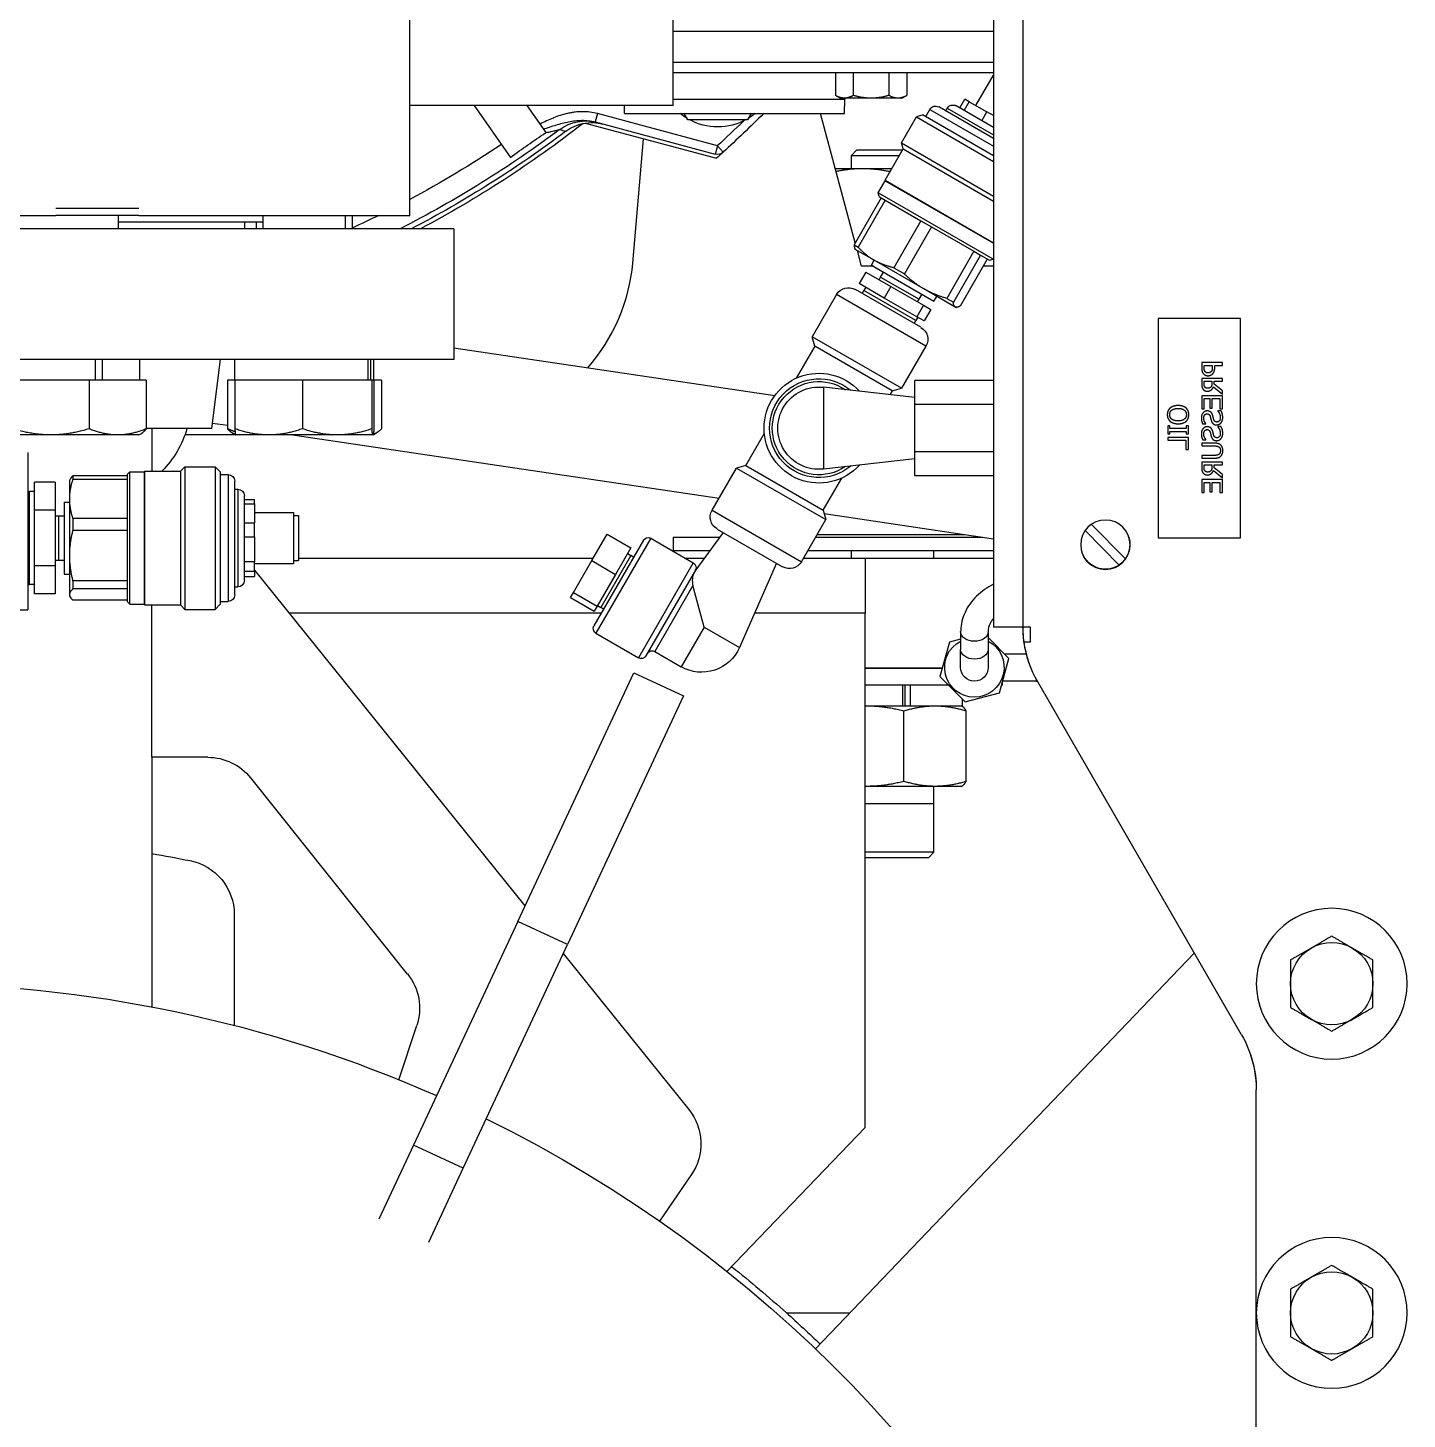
# Model space of a CAD drawing. Header units: inches. Extents: x -883 to 808, y -248 to 1051.
# Drawn here: x -406.22 to -393.66, y -141.65 to -128.97 of the extents above; entities that cross this region are included whole.
import ezdxf

# ---------------------------------------------------------------- set-up
doc = ezdxf.new("R2010")
doc.units = ezdxf.units.IN
doc.header["$MEASUREMENT"] = 0
doc.layers.get('0').update_dxf_attribs({"linetype": 'CONTINUOUS'})
doc.layers.add('EQUIPMENT - COMPRESSORS', color=41, linetype='CONTINUOUS')

# ---------------------------------------------------------------- blocks, each defined once
blk = doc.blocks.new('A$C084a53c6')
for p, q in [((14.696, 43.451), (14.696, 65.701)), ((14.965, 65.701), (14.965, 43.451)), ((14.966, 65.702), (14.966, 43.452)), ((17.884, 48.202), (17.884, 51.93)), ((20.285, 47.202), (20.285, 49.3)), ((17.884, 48.88), (14.966, 48.88)), ((17.884, 48.597), (14.966, 48.597)), ((17.884, 48.504), (14.966, 48.504)), ((15.126, 48.204), (14.966, 48.481)), ((15.756, 48.504), (15.756, 48.295)), ((15.918, 48.504), (15.918, 48.295)), ((16.243, 48.504), (16.243, 48.295)), ((16.406, 48.504), (16.406, 48.295)), ((14.966, 48.004), (15.305, 48.2)), ((14.966, 47.902), (15.464, 48.19)), ((15.186, 48.238), (15.025, 48.145)), ((15.186, 48.238), (15.227, 48.262)), ((15.232, 48.158), (15.186, 48.238)), ((15.273, 48.181), (15.227, 48.262)), ((15.8, 48.27), (15.756, 48.295)), ((15.8, 48.27), (15.837, 48.27)), ((15.837, 48.27), (16.081, 48.27)), ((16.081, 48.27), (16.324, 48.27)), ((17.884, 48.261), (16.319, 48.261)), ((16.322, 48.129), (16.319, 48.261)), ((16.324, 48.27), (16.362, 48.27)), ((16.362, 48.27), (16.406, 48.295)), ((17.884, 48.202), (20.285, 48.202)), ((18.327, 48.129), (18.329, 48.202)), ((19.218, 48.202), (19.045, 47.956)), ((19.698, 48.202), (19.368, 47.73)), ((15.387, 48.178), (14.966, 47.935)), ((15.546, 48.168), (14.966, 47.833)), ((14.966, 48.111), (15.025, 48.145)), ((15.606, 48.117), (14.966, 47.748)), ((15.668, 48.1), (14.966, 47.694)), ((15.071, 48.065), (15.025, 48.145)), ((15.401, 48.153), (15.387, 48.178)), ((15.583, 48.104), (15.546, 48.168)), ((15.606, 48.117), (15.668, 48.1)), ((15.805, 47.863), (15.668, 48.1)), ((16.225, 46.951), (16.541, 48.129)), ((18.327, 48.129), (16.322, 48.129)), ((17.175, 48.129), (17.207, 48.074)), ((17.207, 48.074), (17.752, 48.074)), ((17.482, 47.836), (18.575, 48.129)), ((18.596, 48.053), (17.503, 47.76)), ((17.752, 48.074), (17.784, 48.129)), ((18.575, 48.129), (18.596, 48.053)), ((18.685, 48.043), (17.491, 47.723)), ((15.805, 47.863), (14.966, 47.378)), ((15.79, 47.807), (14.966, 47.331)), ((15.79, 47.807), (15.805, 47.863)), ((15.954, 47.523), (15.79, 47.807)), ((17.482, 47.836), (17.429, 47.778)), ((17.482, 47.836), (17.503, 47.76)), ((18.157, 47.901), (18.256, 46.768)), ((15.797, 47.795), (16.213, 47.795)), ((16.259, 47.748), (15.824, 47.748)), ((16.213, 47.795), (16.259, 47.748)), ((16.259, 47.63), (16.259, 47.748)), ((16.159, 47.63), (15.893, 47.63)), ((16.407, 47.63), (16.159, 47.63)), ((15.954, 47.523), (14.966, 46.952)), ((15.952, 47.517), (14.966, 46.948)), ((15.947, 47.518), (15.952, 47.517)), ((16.016, 47.406), (15.952, 47.517)), ((14.97, 46.802), (16.016, 47.406)), ((15.952, 47.341), (15.627, 47.153)), ((15.988, 47.362), (15.952, 47.341)), ((15.952, 47.341), (16.2, 46.913)), ((16.007, 47.373), (15.988, 47.362)), ((15.988, 47.362), (16.235, 46.933)), ((16.007, 47.373), (16.016, 47.406)), ((22.752, 47.202), (20.285, 47.202)), ((20.809, 47.202), (20.809, 47.079)), ((20.809, 47.202), (20.809, 47.079)), ((20.869, 47.079), (20.869, 47.202)), ((21.619, 47.079), (21.619, 47.202)), ((22.752, 47.264), (23.51, 47.264)), ((22.752, 47.264), (23.51, 47.264)), ((22.752, 47.202), (23.51, 47.202)), ((22.752, 47.202), (23.51, 47.202)), ((22.94, 47.202), (22.94, 47.079)), ((22.94, 47.202), (22.94, 47.079)), ((26.198, 47.202), (23.51, 47.202)), ((15.531, 47.098), (15.144, 46.875)), ((15.627, 47.153), (15.531, 47.098)), ((15.531, 47.098), (15.778, 46.669)), ((15.627, 47.153), (15.874, 46.725)), ((19.884, 47.079), (26.193, 47.079)), ((19.884, 47.079), (19.884, 45.889)), ((19.884, 47.079), (26.193, 47.079)), ((19.884, 47.079), (19.884, 45.889)), ((21.619, 47.139), (22.94, 47.139)), ((21.619, 47.139), (22.94, 47.139)), ((21.619, 47.139), (22.94, 47.139)), ((21.684, 47.139), (21.684, 47.079)), ((21.684, 47.139), (21.684, 47.079)), ((21.789, 47.139), (21.789, 47.079)), ((21.789, 47.139), (21.789, 47.079)), ((16.235, 46.933), (16.2, 46.913)), ((14.97, 46.802), (14.966, 46.808)), ((15.003, 46.793), (14.97, 46.802)), ((15.083, 46.84), (15.003, 46.793)), ((15.022, 46.804), (15.269, 46.375)), ((15.144, 46.875), (15.083, 46.84)), ((15.083, 46.84), (15.331, 46.411)), ((15.144, 46.875), (15.391, 46.446)), ((15.6, 46.532), (16.052, 46.793)), ((16.052, 46.793), (16.225, 46.892)), ((16.077, 46.749), (16.052, 46.793)), ((16.168, 46.739), (16.206, 46.882)), ((16.225, 46.892), (16.228, 46.898)), ((14.966, 46.739), (15.059, 46.739)), ((16.077, 46.749), (15.508, 46.421)), ((15.874, 46.725), (15.778, 46.669)), ((16.129, 46.685), (15.901, 46.553)), ((15.994, 46.64), (15.968, 46.686)), ((16.06, 46.739), (16.168, 46.739)), ((16.129, 46.685), (16.189, 46.581)), ((15.315, 46.367), (15.6, 46.532)), ((15.901, 46.553), (15.605, 46.383)), ((15.994, 46.64), (15.644, 46.438)), ((15.901, 46.553), (15.961, 46.449)), ((15.961, 46.449), (16.189, 46.581)), ((16.008, 46.615), (15.994, 46.64)), ((16.13, 46.547), (16.147, 46.518)), ((15.391, 46.446), (15.331, 46.411)), ((15.508, 46.421), (15.483, 46.464)), ((15.581, 46.011), (16.395, 46.481)), ((15.644, 46.438), (15.617, 46.484)), ((15.627, 46.182), (16.224, 46.527)), ((15.659, 46.414), (15.644, 46.438)), ((15.665, 46.279), (15.961, 46.449)), ((15.673, 46.244), (16.147, 46.518)), ((16.162, 46.491), (16.147, 46.518)), ((16.395, 46.481), (16.618, 46.096)), ((15.31, 46.364), (15.303, 46.364)), ((15.31, 46.364), (15.315, 46.367)), ((15.605, 46.383), (15.537, 46.344)), ((15.537, 46.344), (15.597, 46.24)), ((15.597, 46.24), (15.665, 46.279)), ((15.605, 46.383), (15.665, 46.279)), ((12.715, 46.263), (13.465, 46.263)), ((12.715, 44.263), (12.715, 46.263)), ((13.465, 46.263), (13.465, 44.263)), ((15.656, 46.274), (15.673, 46.244)), ((15.69, 46.218), (15.673, 46.244)), ((15.804, 45.626), (16.618, 46.096)), ((16.595, 46.01), (16.618, 46.096)), ((15.581, 46.011), (15.804, 45.626)), ((15.889, 45.603), (16.595, 46.01)), ((16.595, 46.01), (16.764, 45.718)), ((19.884, 45.995), (16.957, 45.561)), ((12.88, 45.86), (13.068, 45.86)), ((12.88, 45.835), (12.88, 45.86)), ((12.95, 45.835), (12.88, 45.835)), ((12.95, 45.814), (12.95, 45.835)), ((13.047, 45.835), (12.972, 45.835)), ((12.972, 45.835), (12.972, 45.818)), ((13.047, 45.814), (13.047, 45.835)), ((13.068, 45.86), (13.068, 45.813)), ((19.884, 45.889), (26.968, 45.889)), ((19.884, 45.889), (26.968, 45.889)), ((20.612, 45.701), (20.612, 45.889)), ((20.64, 45.701), (20.64, 45.889)), ((20.667, 45.889), (20.667, 45.701)), ((21.877, 45.701), (21.877, 45.889)), ((22.087, 45.259), (22.009, 45.889)), ((22.087, 45.259), (22.009, 45.889)), ((22.744, 45.701), (22.744, 45.889)), ((23.083, 45.701), (23.083, 45.889)), ((23.151, 45.889), (23.151, 45.701)), ((12.88, 45.717), (13.068, 45.717)), ((12.88, 45.692), (12.88, 45.717)), ((12.955, 45.692), (12.88, 45.692)), ((12.88, 45.604), (12.955, 45.664)), ((12.955, 45.664), (12.955, 45.692)), ((13.047, 45.692), (12.976, 45.692)), ((12.976, 45.692), (12.976, 45.67)), ((13.047, 45.668), (13.047, 45.692)), ((13.068, 45.717), (13.068, 45.669)), ((14.966, 45.696), (15.681, 45.696)), ((15.681, 45.48), (15.681, 45.696)), ((20.543, 45.701), (20.543, 45.257)), ((20.543, 45.701), (20.611, 45.701)), ((20.611, 45.701), (20.611, 45.257)), ((20.611, 45.701), (20.612, 45.701)), ((20.612, 45.701), (20.622, 45.701)), ((20.622, 45.701), (20.629, 45.701)), ((20.629, 45.701), (20.629, 45.257)), ((20.629, 45.701), (20.86, 45.701)), ((20.86, 45.701), (21.031, 45.701)), ((21.031, 45.701), (21.262, 45.701)), ((21.262, 45.701), (21.262, 45.257)), ((21.262, 45.701), (21.487, 45.701)), ((21.487, 45.701), (21.653, 45.701)), ((21.653, 45.701), (21.878, 45.701)), ((21.878, 45.701), (21.878, 45.257)), ((21.878, 45.701), (21.946, 45.701)), ((21.946, 45.701), (21.946, 45.257)), ((22.685, 45.701), (22.685, 45.257)), ((22.685, 45.701), (22.876, 45.701)), ((22.876, 45.701), (23.016, 45.701)), ((23.016, 45.701), (23.207, 45.701)), ((23.207, 45.701), (23.207, 45.257)), ((23.207, 45.701), (23.46, 45.701)), ((23.46, 45.701), (23.647, 45.701)), ((23.647, 45.701), (23.9, 45.701)), ((12.962, 45.639), (12.88, 45.572)), ((12.88, 45.572), (12.88, 45.604)), ((12.88, 45.439), (12.88, 45.557)), ((12.88, 45.557), (13.068, 45.557)), ((12.903, 45.532), (12.903, 45.439)), ((12.972, 45.532), (12.903, 45.532)), ((12.972, 45.446), (12.972, 45.532)), ((12.995, 45.532), (12.995, 45.446)), ((13.046, 45.532), (12.995, 45.532)), ((13.046, 45.439), (13.046, 45.532)), ((13.068, 45.557), (13.068, 45.439)), ((15.681, 45.542), (16.514, 45.636)), ((15.889, 45.603), (15.804, 45.626)), ((15.889, 45.603), (15.909, 45.568)), ((16.514, 45.636), (16.514, 44.89)), ((12.903, 45.439), (12.88, 45.439)), ((12.892, 45.421), (12.923, 45.421)), ((12.923, 45.421), (12.923, 45.419)), ((12.995, 45.446), (12.972, 45.446)), ((13.068, 45.439), (13.046, 45.439)), ((14.966, 45.48), (15.681, 45.48)), ((15.681, 45.047), (15.681, 45.48)), ((12.892, 45.277), (12.923, 45.277)), ((12.923, 45.277), (12.923, 45.275)), ((13.03, 45.301), (13.03, 45.303)), ((13.059, 45.301), (13.03, 45.301)), ((13.19, 45.283), (13.209, 45.283)), ((13.19, 45.21), (13.19, 45.283)), ((13.209, 45.283), (13.209, 45.259)), ((13.359, 45.283), (13.378, 45.283)), ((13.359, 45.259), (13.359, 45.283)), ((13.378, 45.283), (13.378, 45.21)), ((22.081, 45.309), (21.946, 45.289)), ((13.03, 45.157), (13.03, 45.159)), ((13.059, 45.157), (13.03, 45.157)), ((13.209, 45.21), (13.19, 45.21)), ((13.19, 45.179), (13.378, 45.179)), ((13.19, 45.07), (13.19, 45.179)), ((13.209, 45.259), (13.359, 45.259)), ((13.209, 45.234), (13.209, 45.21)), ((13.359, 45.234), (13.209, 45.234)), ((13.212, 45.154), (13.212, 45.07)), ((13.378, 45.154), (13.212, 45.154)), ((13.359, 45.21), (13.359, 45.234)), ((13.378, 45.21), (13.359, 45.21)), ((13.378, 45.179), (13.378, 45.154)), ((17.222, 44.923), (17.053, 45.216)), ((21.354, 45.201), (17.466, 44.626)), ((20.619, 45.202), (20.593, 45.217)), ((20.619, 45.201), (20.619, 45.202)), ((20.619, 45.201), (20.62, 45.201)), ((20.62, 45.201), (20.946, 45.201)), ((20.946, 45.201), (21.57, 45.201)), ((21.57, 45.201), (21.869, 45.201)), ((21.869, 45.201), (21.87, 45.202)), ((21.87, 45.202), (21.896, 45.217)), ((22.333, 45.204), (21.874, 45.204)), ((22.087, 45.259), (22.685, 45.259)), ((22.087, 45.259), (22.685, 45.259)), ((22.634, 45.259), (22.634, 44.871)), ((22.634, 45.259), (22.634, 44.871)), ((22.752, 45.201), (22.734, 45.212)), ((22.752, 45.201), (22.946, 45.201)), ((22.946, 45.201), (23.553, 45.201)), ((23.553, 45.201), (23.984, 45.201)), ((12.95, 45.015), (13.068, 45.015)), ((12.951, 45.126), (13.068, 45.126)), ((13.068, 45.101), (12.951, 45.101)), ((13.068, 45.126), (13.068, 45.101)), ((13.068, 45.015), (13.068, 44.99)), ((13.212, 45.07), (13.19, 45.07)), ((14.966, 45.047), (15.681, 45.047)), ((15.681, 44.83), (15.681, 45.047)), ((23.764, 45.042), (23.764, 44.324)), ((12.88, 44.954), (13.068, 44.954)), ((12.88, 44.929), (12.88, 44.954)), ((12.955, 44.929), (12.88, 44.929)), ((12.88, 44.841), (12.955, 44.901)), ((13.068, 44.99), (12.951, 44.99)), ((12.955, 44.901), (12.955, 44.929)), ((13.047, 44.929), (12.976, 44.929)), ((12.976, 44.929), (12.976, 44.907)), ((13.047, 44.905), (13.047, 44.929)), ((13.068, 44.954), (13.068, 44.906)), ((15.681, 44.984), (16.514, 44.89)), ((17.308, 44.9), (16.494, 44.43)), ((17.222, 44.923), (16.517, 44.516)), ((17.222, 44.923), (17.308, 44.9)), ((17.53, 44.515), (17.308, 44.9)), ((22.013, 44.866), (22.059, 44.912)), ((22.059, 44.912), (22.059, 43.612)), ((22.333, 44.912), (22.059, 44.912)), ((22.333, 44.912), (22.333, 43.612)), ((22.374, 44.871), (22.333, 44.912)), ((12.962, 44.876), (12.88, 44.809)), ((12.88, 44.809), (12.88, 44.841)), ((12.88, 44.676), (12.88, 44.794)), ((12.88, 44.794), (13.068, 44.794)), ((12.903, 44.769), (12.903, 44.676)), ((12.972, 44.769), (12.903, 44.769)), ((12.972, 44.683), (12.972, 44.769)), ((12.995, 44.769), (12.995, 44.683)), ((13.046, 44.769), (12.995, 44.769)), ((13.046, 44.676), (13.046, 44.769)), ((13.068, 44.794), (13.068, 44.676)), ((14.966, 44.83), (15.681, 44.83)), ((16.517, 44.516), (16.348, 44.808)), ((21.879, 43.744), (21.879, 44.78)), ((22.013, 44.84), (21.939, 44.84)), ((21.939, 44.84), (21.939, 43.684)), ((22.013, 44.866), (22.013, 43.658)), ((22.374, 44.871), (22.374, 43.653)), ((22.702, 44.871), (22.374, 44.871)), ((22.702, 44.871), (22.702, 43.653)), ((22.702, 44.862), (22.706, 44.866)), ((22.706, 44.866), (22.706, 43.658)), ((22.834, 44.866), (22.706, 44.866)), ((22.834, 43.658), (22.834, 44.866)), ((22.858, 44.842), (22.834, 44.866)), ((22.858, 44.842), (22.858, 44.829)), ((22.858, 44.829), (23.353, 44.829)), ((22.858, 44.829), (22.858, 44.795)), ((22.858, 44.795), (23.353, 44.795)), ((22.858, 44.795), (22.858, 44.44)), ((23.353, 44.829), (23.353, 44.795)), ((23.383, 44.79), (23.376, 44.802)), ((23.383, 44.618), (23.383, 44.79)), ((23.514, 44.77), (23.704, 44.77)), ((23.514, 44.77), (23.514, 44.516)), ((23.704, 44.516), (23.704, 44.77)), ((12.903, 44.676), (12.88, 44.676)), ((12.995, 44.683), (12.972, 44.683)), ((13.068, 44.676), (13.046, 44.676)), ((21.791, 43.877), (21.791, 44.647)), ((21.879, 44.707), (21.851, 44.707)), ((21.851, 44.707), (21.851, 43.817)), ((23.704, 44.686), (23.748, 44.686)), ((23.748, 43.838), (23.748, 44.686)), ((23.764, 44.685), (23.748, 44.686)), ((16.517, 44.516), (16.494, 44.43)), ((17.53, 44.515), (16.716, 44.045)), ((21.698, 44.575), (21.698, 44.614)), ((21.791, 44.614), (21.698, 44.614)), ((21.698, 44.575), (21.698, 44.4)), ((21.791, 44.575), (21.698, 44.575)), ((23.383, 44.102), (23.383, 44.618)), ((23.433, 44.59), (23.383, 44.59)), ((23.433, 44.59), (23.433, 43.933)), ((23.514, 44.516), (23.704, 44.516)), ((23.514, 44.516), (23.514, 44.008)), ((23.704, 44.008), (23.704, 44.516)), ((14.074, 44.386), (13.763, 44.072)), ((16.508, 44.484), (14.966, 44.255)), ((16.716, 44.045), (16.494, 44.43)), ((21.297, 44.467), (21.297, 44.056)), ((21.344, 44.467), (21.297, 44.467)), ((21.344, 44.494), (21.344, 44.029)), ((21.698, 44.494), (21.344, 44.494)), ((21.698, 44.274), (21.698, 44.4)), ((21.791, 44.4), (21.698, 44.4)), ((22.858, 44.44), (23.353, 44.44)), ((22.858, 44.44), (22.858, 44.331)), ((23.353, 44.44), (23.353, 44.331)), ((23.486, 44.464), (23.433, 44.464)), ((23.486, 44.464), (23.486, 44.059)), ((23.514, 44.464), (23.486, 44.464)), ((13.465, 44.263), (12.715, 44.263)), ((13.82, 44.016), (14.131, 44.329)), ((16.587, 44.269), (15.063, 44.269)), ((16.572, 44.294), (15.232, 44.294)), ((17.484, 44.344), (16.887, 43.999)), ((17.428, 44.312), (17.687, 43.959)), ((17.884, 44.269), (17.459, 44.269)), ((18.088, 44.26), (17.701, 44.036)), ((17.884, 44.269), (17.884, 44.144)), ((18.088, 44.26), (18.588, 43.394)), ((18.487, 44.298), (18.271, 44.173)), ((18.627, 44.056), (18.487, 44.298)), ((21.698, 44.274), (21.698, 44.047)), ((21.791, 44.274), (21.698, 44.274)), ((22.858, 44.331), (23.353, 44.331)), ((22.858, 44.331), (22.858, 43.873)), ((23.764, 44.324), (23.764, 43.607)), ((14.966, 44.144), (16.659, 44.144)), ((15.509, 44.077), (15.509, 44.144)), ((15.509, 44.077), (15.509, 44.144)), ((16.259, 44.077), (16.259, 44.144)), ((16.259, 44.077), (16.259, 44.144)), ((17.551, 44.144), (17.884, 44.144)), ((18.156, 44.241), (18.606, 43.462)), ((18.271, 44.173), (18.41, 43.931)), ((16.134, 44.077), (14.966, 44.077)), ((16.134, 44.077), (14.966, 44.077)), ((16.134, 44.077), (16.134, 43.577)), ((16.698, 44.077), (16.134, 44.077)), ((16.134, 44.077), (16.134, 43.577)), ((16.698, 44.077), (16.134, 44.077)), ((16.944, 44.032), (17.28, 43.264)), ((17.771, 44.077), (17.601, 44.077)), ((17.771, 44.077), (17.601, 44.077)), ((17.701, 44.036), (18.201, 43.17)), ((18.245, 44.088), (18.271, 44.104)), ((18.3, 44.121), (18.271, 44.104)), ((18.271, 44.104), (18.545, 43.63)), ((18.627, 44.056), (18.41, 43.931)), ((21.297, 44.077), (18.615, 44.077)), ((21.297, 44.077), (18.615, 44.077)), ((18.793, 43.767), (18.627, 44.056)), ((21.344, 44.056), (21.297, 44.056)), ((21.698, 44.029), (21.344, 44.029)), ((21.698, 43.961), (21.698, 44.047)), ((21.791, 44.047), (21.698, 44.047)), ((23.383, 43.746), (23.383, 44.102)), ((23.486, 44.059), (23.433, 44.059)), ((23.514, 44.06), (23.486, 44.059)), ((23.514, 44.008), (23.704, 44.008)), ((23.514, 44.008), (23.514, 43.754)), ((23.704, 43.754), (23.704, 44.008)), ((17.682, 43.968), (18.132, 43.188)), ((18.41, 43.931), (18.577, 43.642)), ((21.698, 43.97), (19.235, 40.909)), ((21.698, 43.97), (19.235, 40.909)), ((21.698, 43.961), (21.698, 43.91)), ((21.791, 43.961), (21.698, 43.961)), ((21.791, 43.91), (21.698, 43.91)), ((22.858, 43.873), (23.353, 43.873)), ((22.858, 43.873), (22.858, 43.798)), ((23.353, 43.873), (23.353, 43.798)), ((23.433, 43.933), (23.383, 43.933)), ((17.602, 43.45), (17.705, 43.829)), ((17.705, 43.829), (18.052, 43.228)), ((18.793, 43.767), (18.577, 43.642)), ((18.821, 43.72), (18.793, 43.767)), ((21.879, 43.817), (21.851, 43.817)), ((22.858, 43.798), (23.353, 43.798)), ((22.858, 43.798), (22.858, 43.682)), ((23.383, 43.734), (23.383, 43.746)), ((23.514, 43.754), (23.704, 43.754)), ((23.704, 43.838), (23.748, 43.838)), ((23.764, 43.839), (23.748, 43.838)), ((18.517, 43.615), (18.545, 43.63)), ((18.574, 43.647), (18.545, 43.63)), ((18.577, 43.642), (18.604, 43.595)), ((18.821, 43.72), (18.604, 43.595)), ((22.013, 43.684), (21.939, 43.684)), ((22.013, 43.658), (22.059, 43.612)), ((22.374, 43.653), (22.333, 43.612)), ((22.702, 43.653), (22.374, 43.653)), ((22.634, 42.264), (22.634, 43.653)), ((22.634, 42.264), (22.634, 43.653)), ((22.702, 43.662), (22.706, 43.658)), ((22.834, 43.658), (22.706, 43.658)), ((22.858, 43.682), (22.834, 43.658)), ((22.858, 43.695), (23.353, 43.695)), ((23.383, 43.734), (23.376, 43.721)), ((16.134, 43.577), (17.143, 43.577)), ((16.134, 38.889), (16.134, 43.577)), ((16.134, 43.577), (17.143, 43.577)), ((16.134, 38.889), (16.134, 43.577)), ((18.54, 43.577), (21.382, 43.577)), ((18.54, 43.577), (21.382, 43.577)), ((22.333, 43.612), (22.059, 43.612)), ((24.229, 43.607), (23.764, 43.607)), ((14.629, 43.316), (14.629, 43.451)), ((14.629, 43.451), (14.696, 43.451)), ((14.63, 43.317), (14.63, 43.451)), ((14.696, 43.451), (14.965, 43.451)), ((14.965, 43.452), (14.966, 43.452)), ((15.015, 43.409), (15.015, 43.247)), ((15.265, 43.409), (15.265, 43.247)), ((17.602, 43.45), (17.28, 43.264)), ((17.602, 43.45), (17.811, 43.089)), ((18.588, 43.394), (18.201, 43.17)), ((14.687, 43.316), (14.629, 43.316)), ((14.688, 43.317), (14.63, 43.317)), ((14.825, 43.165), (15.015, 43.356)), ((15.015, 43.247), (15.015, 43.082)), ((15.265, 43.34), (15.368, 43.313)), ((15.265, 43.082), (15.265, 43.247)), ((15.368, 43.313), (15.454, 42.999)), ((14.867, 43.207), (14.667, 43.207)), ((14.911, 42.851), (14.825, 43.165)), ((18.052, 43.228), (17.811, 43.089)), ((15.454, 42.999), (15.225, 42.768)), ((16.134, 43.077), (15.433, 43.077)), ((16.134, 43.077), (15.433, 43.077)), ((15.433, 43.077), (16.134, 43.077)), ((15.509, 43.077), (15.509, 43.077)), ((15.509, 43.077), (15.509, 43.077)), ((18.244, 43.035), (17.79, 42.824)), ((18.244, 43.035), (17.79, 42.824)), ((19.3, 40.769), (18.244, 43.035)), ((19.3, 40.769), (18.244, 43.035)), ((12.705, 39.734), (14.563, 42.951)), ((14.577, 42.957), (14.566, 42.957)), ((14.577, 42.977), (14.577, 42.957)), ((14.577, 42.957), (14.882, 42.957)), ((14.884, 42.921), (14.884, 42.947)), ((14.884, 42.921), (14.892, 42.921)), ((15.376, 42.921), (16.134, 42.921)), ((15.722, 42.733), (15.722, 42.921)), ((15.773, 42.921), (15.773, 42.733)), ((15.795, 42.921), (15.795, 42.733)), ((15.225, 42.768), (14.911, 42.851)), ((15.252, 42.795), (15.252, 42.733)), ((15.722, 42.733), (15.252, 42.733)), ((15.259, 42.733), (15.253, 42.73)), ((15.723, 42.733), (15.722, 42.733)), ((15.795, 42.733), (15.723, 42.733)), ((16.134, 42.733), (15.795, 42.733)), ((17.79, 42.824), (18.847, 40.558)), ((17.79, 42.824), (18.847, 40.558)), ((15.215, 42.044), (15.215, 42.687)), ((15.782, 42.044), (15.782, 42.687)), ((22.125, 42.264), (22.634, 42.264)), ((22.125, 42.264), (22.634, 42.264)), ((22.634, 42.264), (22.634, 39.989)), ((22.634, 42.264), (22.634, 39.989)), ((15.259, 41.999), (15.253, 42.002)), ((15.259, 41.999), (15.498, 41.999)), ((15.498, 41.999), (16.117, 41.999)), ((15.509, 41.399), (15.509, 41.999)), ((15.509, 41.841), (15.509, 41.999)), ((16.117, 41.999), (16.134, 41.999)), ((20.304, 40.289), (21.734, 42.077)), ((20.304, 40.289), (21.734, 42.077)), ((15.509, 41.841), (16.134, 41.841)), ((15.509, 41.399), (16.134, 41.399)), ((15.556, 41.352), (15.509, 41.399)), ((16.134, 41.352), (15.556, 41.352)), ((21.884, 40.832), (21.884, 39.821)), ((21.884, 40.832), (21.884, 39.821)), ((18.847, 40.558), (19.3, 40.769)), ((18.847, 40.558), (19.3, 40.769)), ((19.3, 40.769), (20.251, 38.73)), ((19.3, 40.769), (20.251, 38.73)), ((16.588, 36.872), (13.136, 40.479)), ((16.588, 36.872), (13.136, 40.479)), ((18.886, 40.475), (17.743, 39.054)), ((18.886, 40.475), (17.743, 39.054)), ((19.798, 38.519), (18.847, 40.558)), ((19.798, 38.519), (18.847, 40.558)), ((20.384, 39.326), (20.22, 39.819)), ((20.384, 39.326), (20.22, 39.819)), ((12.571, 24.951), (12.571, 39.234)), ((12.572, 24.952), (12.572, 39.235)), ((17.394, 37.577), (16.134, 38.889)), ((17.394, 37.577), (16.134, 38.889)), ((19.798, 38.519), (20.251, 38.73)), ((19.798, 38.519), (20.251, 38.73)), ((20.251, 38.73), (20.565, 38.056)), ((20.251, 38.73), (20.565, 38.056)), ((17.72, 38.458), (18.009, 38.037)), ((17.72, 38.458), (18.009, 38.037)), ((20.112, 37.845), (19.798, 38.519)), ((20.112, 37.845), (19.798, 38.519)), ((16.853, 37.202), (16.272, 37.202)), ((16.853, 37.202), (16.272, 37.202))]:
    blk.add_line(p, q)
for centre, radius in [((13.946, 44.201), 0.225), ((11.884, 40.201), 0.687), ((11.884, 37.201), 0.687)]:
    blk.add_circle(centre, radius)
for centre, radius, start, end in [((15.335, 48.148), 0.06, 30, 120), ((15.494, 48.138), 0.06, 30, 120), ((16.069, 48.254), 0.25, 1.5, 3.5833), ((24.884, 55.952), 11.063, 224.9984, 227.6324), ((17.479, 48.547), 0.539, 230.6966, 238.8469), ((17.479, 48.547), 0.539, 241.1531, 298.8469), ((24.884, 55.952), 10.984, 225.9093, 227.6324), ((17.479, 48.547), 0.539, 301.1531, 309.3034), ((24.884, 55.952), 10.039, 232.0145, 242.1006), ((24.884, 55.952), 10, 232.9772, 242.5297), ((24.884, 55.952), 9.953, 233.1786, 243.0494), ((24.884, 55.952), 9.757, 236.1561, 241.8702), ((24.884, 55.952), 11.063, 227.6324, 228.0599), ((17.482, 47.836), 0.0787, 227.6324, 285), ((24.884, 55.952), 9.757, 243.7432, 245.3111), ((19.903, 46.912), 1.654, 185, 221.5855), ((16.287, 46.418), 0.125, 30, 120), ((15.689, 46.073), 0.125, 120, 210), ((16.556, 45.263), 0.5, 222.2052, 137.7948), ((16.556, 45.263), 0.45, 230.0575, 129.9425), ((16.556, 45.263), 0.425, 235.5423, 124.4577), ((16.556, 45.263), 0.375, 263.6148, 96.3852), ((23.213, 45.528), 0.938, 196.6409, 224.4558), ((21.939, 44.78), 0.06, 90, 180), ((21.851, 44.647), 0.06, 90, 180), ((17.422, 44.453), 0.125, 300, 30), ((13.947, 44.202), 0.225, 160.5355, 340.1569), ((18.113, 44.216), 0.05, 30, 120), ((16.824, 44.108), 0.125, 210, 300), ((17.726, 43.993), 0.05, 120, 210), ((21.851, 43.877), 0.06, 180, 270), ((21.939, 43.744), 0.06, 180, 270), ((13.696, 43.451), 1, 352.3512, 0), ((13.697, 43.452), 1, 352.2703, 359.9198), ((18.563, 43.437), 0.05, 300, 30), ((13.696, 43.451), 1, 330, 352.2703), ((13.697, 43.452), 1, 340.3036, 352.2703), ((15.14, 43.082), 0.271, 117.418, 62.582), ((17.623, 43.414), 0.375, 203.6148, 300), ((18.077, 43.185), 0.05, 30, 120), ((18.176, 43.213), 0.05, 210, 300), ((15.14, 43.082), 0.125, 180, 0), ((22.125, 41.764), 0.5, 90, 141.3402), ((22.125, 41.764), 0.5, 90, 141.3402), ((24.884, 28.202), 13.375, 99.6846, 101.1965), ((24.884, 28.202), 13.375, 99.6846, 101.1965), ((22.384, 40.832), 0.5, 101.1965, 180), ((22.384, 40.832), 0.5, 101.1965, 180), ((11.884, 40.201), 0.375, 60, 120), ((11.884, 40.201), 0.375, 120, 180), ((11.884, 40.201), 0.375, 0, 60), ((11.884, 40.201), 0.375, 180, 240), ((11.884, 40.201), 0.375, 300, 0), ((24.884, 28.202), 12, 66.1937, 113.8063), ((24.884, 28.202), 12, 66.1937, 113.8063), ((20.695, 39.977), 0.5, 141.3402, 198.4189), ((20.695, 39.977), 0.5, 141.3402, 198.4189), ((11.884, 40.201), 0.375, 240, 300), ((13.571, 39.234), 1, 150, 180), ((13.572, 39.235), 1, 160.3888, 180), ((18.132, 38.741), 0.5, 141.1799, 214.5135), ((18.132, 38.741), 0.5, 141.1799, 214.5135), ((24.884, 28.202), 12, 116.1937, 350.4059), ((24.884, 28.202), 12, 116.1937, 350.4059), ((11.884, 37.201), 0.375, 60, 120), ((24.884, 28.202), 12.062, 128.6518, 131.7451), ((24.884, 28.202), 12.062, 128.6518, 131.7451), ((11.884, 37.201), 0.375, 120, 180), ((11.884, 37.201), 0.375, 0, 60), ((11.884, 37.201), 0.375, 180, 240), ((11.884, 37.201), 0.375, 300, 0), ((24.884, 28.202), 12.062, 131.7451, 133.7399), ((24.884, 28.202), 12.062, 131.7451, 133.7399), ((11.884, 37.201), 0.375, 240, 300)]:
    blk.add_arc(centre, radius, start, end)
for centre, major_axis, ratio, start_param in [((18.683, 47.669), (-0.102, 0.38), 0.999446, 5.378463), ((15.14, 43.409), (0.125, 0), 0.707107, 3.141593), ((15.14, 43.247), (0.125, 0), 0.707107, 3.141593)]:
    blk.add_ellipse(centre, major_axis=major_axis, ratio=ratio, start_param=start_param, end_param=6.283185)
for points, weights in [([(15.756, 48.295), (15.8, 48.27), (15.837, 48.27)], [1.01001874936, 1.04314139574, 1]), ([(15.837, 48.27), (15.875, 48.27), (15.918, 48.295)], [1, 1.04314139574, 1.01001874936]), ([(15.918, 48.295), (16.005, 48.27), (16.081, 48.27)], [1.01001874936, 1.04314139574, 1]), ([(16.081, 48.27), (16.156, 48.27), (16.243, 48.295)], [1, 1.04314139574, 1.01001874936]), ([(16.243, 48.295), (16.287, 48.27), (16.324, 48.27)], [1.01001874936, 1.04314139574, 1]), ([(16.324, 48.27), (16.362, 48.27), (16.406, 48.295)], [1, 1.04314139574, 1.01001874936]), ([(16.159, 47.63), (16.039, 47.63), (15.909, 47.602)], [1, 1.02989219846, 1.0126998454]), ([(16.4, 47.604), (16.274, 47.63), (16.159, 47.63)], [1.01384182024, 1.02884963543, 1]), ([(16.052, 46.793), (16.13, 46.837), (16.2, 46.913)], [1, 1.05252804715, 1.05582395874]), ([(16.235, 46.933), (16.235, 46.91), (16.228, 46.898)], [1.05582395874, 1.05362158804, 1.02943665012]), ([(15.874, 46.725), (15.975, 46.748), (16.052, 46.793)], [1.05582395874, 1.05252804715, 1]), ([(15.6, 46.532), (15.692, 46.585), (15.778, 46.669)], [1, 1.05252804715, 1.05582395874]), ([(15.391, 46.446), (15.508, 46.478), (15.6, 46.532)], [1.05582395874, 1.05252804715, 1]), ([(15.315, 46.367), (15.33, 46.376), (15.331, 46.411)], [1, 1.05252804715, 1.05582395874]), ([(15.269, 46.375), (15.301, 46.359), (15.315, 46.367)], [1.05582395874, 1.05252804715, 1]), ([(20.543, 45.257), (20.582, 45.217), (20.617, 45.206)], [1.01001874936, 1.03377656155, 1.01829856098]), ([(20.611, 45.257), (20.615, 45.201), (20.62, 45.201)], [1.01001874936, 1.04314139574, 1]), ([(20.62, 45.201), (20.624, 45.201), (20.629, 45.257)], [1, 1.04314139574, 1.01001874936]), ([(20.629, 45.257), (20.798, 45.201), (20.946, 45.201)], [1.01001874936, 1.04314139574, 1]), ([(20.946, 45.201), (21.093, 45.201), (21.262, 45.257)], [1, 1.04314139574, 1.01001874936]), ([(21.262, 45.257), (21.427, 45.201), (21.57, 45.201)], [1.01001874936, 1.04314139574, 1]), ([(21.57, 45.201), (21.713, 45.201), (21.878, 45.257)], [1, 1.04314139574, 1.01001874936]), ([(21.878, 45.257), (21.874, 45.204), (21.87, 45.202)], [1.01001874936, 1.04166122178, 1.00370347872]), ([(21.876, 45.231), (21.91, 45.242), (21.946, 45.257)], [1.02223897062, 1.01882307037, 1.01001874936]), ([(21.946, 45.257), (21.92, 45.23), (21.896, 45.217)], [1.01001874936, 1.02564493845, 1.02429745129]), ([(22.734, 45.212), (22.711, 45.225), (22.685, 45.257)], [1.0230754683, 1.0287768291, 1.01001874936]), ([(22.685, 45.257), (22.825, 45.201), (22.946, 45.201)], [1.01001874936, 1.04314139574, 1]), ([(22.946, 45.201), (23.067, 45.201), (23.207, 45.257)], [1, 1.04314139574, 1.01001874936]), ([(23.207, 45.257), (23.393, 45.201), (23.553, 45.201)], [1.01001874936, 1.04314139574, 1]), ([(23.553, 45.201), (23.714, 45.201), (23.9, 45.257)], [1, 1.04314139574, 1.01001874936]), ([(23.353, 44.829), (23.368, 44.815), (23.376, 44.802)], [1.05582395874, 1.05413522332, 1.03952177825]), ([(23.383, 44.618), (23.383, 44.702), (23.353, 44.795)], [1, 1.05252804715, 1.05582395874]), ([(23.353, 44.44), (23.383, 44.533), (23.383, 44.618)], [1.05582395874, 1.05252804715, 1]), ([(23.383, 44.102), (23.383, 44.211), (23.353, 44.331)], [1, 1.05252804715, 1.05582395874]), ([(23.353, 43.873), (23.383, 43.993), (23.383, 44.102)], [1.05582395874, 1.05252804715, 1]), ([(23.383, 43.746), (23.383, 43.771), (23.353, 43.798)], [1, 1.05252804715, 1.05582395874]), ([(23.353, 43.695), (23.383, 43.722), (23.383, 43.746)], [1.05582395874, 1.05252804715, 1]), ([(15.498, 42.733), (15.367, 42.733), (15.215, 42.687)], [1, 1.0379548493, 1]), ([(15.215, 42.687), (15.235, 42.721), (15.253, 42.73)], [1, 1.02809751422, 1.01459453101]), ([(15.782, 42.687), (15.63, 42.733), (15.498, 42.733)], [1, 1.0379548493, 1]), ([(16.117, 42.733), (15.961, 42.733), (15.782, 42.687)], [1, 1.0379548493, 1]), ([(16.134, 42.732), (16.126, 42.733), (16.117, 42.733)], [1.00394495706, 1.00208726417, 1]), ([(15.253, 42.002), (15.235, 42.01), (15.215, 42.044)], [1.01459453101, 1.02809751422, 1]), ([(15.215, 42.044), (15.367, 41.999), (15.498, 41.999)], [1, 1.0379548493, 1]), ([(15.498, 41.999), (15.63, 41.999), (15.782, 42.044)], [1, 1.0379548493, 1]), ([(15.782, 42.044), (15.961, 41.999), (16.117, 41.999)], [1, 1.0379548493, 1]), ([(16.117, 41.999), (16.126, 41.999), (16.134, 41.999)], [1, 1.00208726417, 1.00394495706]), ([(11.696, 40.525), (11.784, 40.576), (11.884, 40.634)], [1, 1.04314139574, 1.01001874936]), ([(11.884, 40.634), (11.984, 40.576), (12.071, 40.525)], [1.01001874936, 1.04314139574, 1]), ([(11.509, 40.417), (11.609, 40.475), (11.696, 40.525)], [1.01001874936, 1.04314139574, 1]), ([(12.071, 40.525), (12.159, 40.475), (12.259, 40.417)], [1, 1.04314139574, 1.01001874936]), ([(11.509, 40.201), (11.509, 40.301), (11.509, 40.417)], [1, 1.04314139574, 1.01001874936]), ([(12.259, 40.417), (12.259, 40.301), (12.259, 40.201)], [1.01001874936, 1.04314139574, 1]), ([(11.509, 39.984), (11.509, 40.1), (11.509, 40.201)], [1.01001874936, 1.04314139574, 1]), ([(12.259, 40.201), (12.259, 40.1), (12.259, 39.984)], [1, 1.04314139574, 1.01001874936]), ([(11.696, 39.876), (11.609, 39.926), (11.509, 39.984)], [1, 1.04314139574, 1.01001874936]), ([(12.259, 39.984), (12.159, 39.926), (12.071, 39.876)], [1.01001874936, 1.04314139574, 1]), ([(11.884, 39.768), (11.784, 39.826), (11.696, 39.876)], [1.01001874936, 1.04314139574, 1]), ([(12.071, 39.876), (11.984, 39.826), (11.884, 39.768)], [1, 1.04314139574, 1.01001874936]), ([(11.696, 37.525), (11.784, 37.576), (11.884, 37.634)], [1, 1.04314139574, 1.01001874936]), ([(11.884, 37.634), (11.984, 37.576), (12.071, 37.525)], [1.01001874936, 1.04314139574, 1]), ([(11.509, 37.417), (11.609, 37.475), (11.696, 37.525)], [1.01001874936, 1.04314139574, 1]), ([(11.509, 37.201), (11.509, 37.301), (11.509, 37.417)], [1, 1.04314139574, 1.01001874936]), ([(12.071, 37.525), (12.159, 37.475), (12.259, 37.417)], [1, 1.04314139574, 1.01001874936]), ([(12.259, 37.417), (12.259, 37.301), (12.259, 37.201)], [1.01001874936, 1.04314139574, 1]), ([(11.509, 36.984), (11.509, 37.1), (11.509, 37.201)], [1.01001874936, 1.04314139574, 1]), ([(12.259, 37.201), (12.259, 37.1), (12.259, 36.984)], [1, 1.04314139574, 1.01001874936]), ([(11.696, 36.876), (11.609, 36.926), (11.509, 36.984)], [1, 1.04314139574, 1.01001874936]), ([(12.259, 36.984), (12.159, 36.926), (12.071, 36.876)], [1.01001874936, 1.04314139574, 1]), ([(11.884, 36.768), (11.784, 36.826), (11.696, 36.876)], [1.01001874936, 1.04314139574, 1]), ([(12.071, 36.876), (11.984, 36.826), (11.884, 36.768)], [1, 1.04314139574, 1.01001874936])]:
    blk.add_rational_spline(points, weights, degree=2)
for points, knots in [([(18.575, 48.129), (18.62, 48.141), (18.665, 48.147), (18.71, 48.147), (18.71, 48.147), (18.711, 48.147), (18.711, 48.147), (18.733, 48.147), (18.756, 48.145), (18.778, 48.143), (18.779, 48.143), (18.779, 48.143), (18.779, 48.143), (18.79, 48.141), (18.801, 48.14), (18.812, 48.138), (18.823, 48.136), (18.835, 48.134), (18.846, 48.131), (18.846, 48.131), (18.847, 48.131), (18.847, 48.131), (18.891, 48.121), (18.934, 48.107), (18.975, 48.09), (18.976, 48.09), (18.977, 48.089), (18.978, 48.089), (19.019, 48.073), (19.06, 48.054), (19.1, 48.034)], [0, 0, 0, 0, 0.00343968, 0.00343968, 0.00343968, 0.0034605, 0.0034605, 0.0034605, 0.00515952, 0.00515952, 0.00515952, 0.00519074, 0.00519074, 0.00519074, 0.00601944, 0.00601944, 0.00601944, 0.00687936, 0.00687936, 0.00687936, 0.00692099, 0.00692099, 0.00692099, 0.01031904, 0.01031904, 0.01031904, 0.01038149, 0.01038149, 0.01038149, 0.01375872, 0.01375872, 0.01375872, 0.01375872]), ([(19.068, 47.988), (19.03, 48.001), (18.991, 48.014), (18.914, 48.037), (18.876, 48.047), (18.817, 48.059), (18.797, 48.063), (18.756, 48.067), (18.736, 48.068), (18.676, 48.069), (18.635, 48.064), (18.596, 48.053)], [0.00000001, 0.00000001, 0.00000001, 0.00000001, 0.00310203, 0.00310203, 0.00620407, 0.00620407, 0.00775509, 0.00775509, 0.0093061, 0.0093061, 0.01240814, 0.01240814, 0.01240814, 0.01240814]), ([(18.863, 47.968), (18.839, 47.986), (18.814, 48.001), (18.759, 48.025), (18.731, 48.034), (18.672, 48.046), (18.642, 48.048), (18.582, 48.046), (18.553, 48.042), (18.524, 48.034)], [-0.908562, -0.908562, -0.908562, -0.908562, -0.6816214, -0.6816214, -0.4546511, -0.4546511, -0.2273369, -0.2273369, 0, 0, 0, 0]), ([(19.048, 47.954), (19.041, 47.956), (19.035, 47.957), (19.028, 47.959), (19.021, 47.961), (19.013, 47.962), (19.006, 47.964), (19.003, 47.965), (19.001, 47.965), (18.998, 47.966), (18.989, 47.968), (18.98, 47.97), (18.972, 47.972), (18.97, 47.972), (18.969, 47.973), (18.967, 47.973), (18.961, 47.974), (18.956, 47.976), (18.951, 47.977), (18.95, 47.977), (18.95, 47.977), (18.95, 47.977), (18.947, 47.978), (18.944, 47.978), (18.942, 47.979), (18.939, 47.979), (18.937, 47.98), (18.935, 47.98), (18.935, 47.98), (18.935, 47.981), (18.934, 47.981), (18.93, 47.982), (18.927, 47.982), (18.924, 47.983), (18.924, 47.983), (18.924, 47.983), (18.924, 47.983), (18.921, 47.984), (18.92, 47.984), (18.919, 47.984)], [0, 0, 0, 0, 0.000582122, 0.000582122, 0.000582122, 0.001231656, 0.001231656, 0.001231656, 0.001470444, 0.001470444, 0.001470444, 0.002293332, 0.002293332, 0.002293332, 0.002463311, 0.002463311, 0.002463311, 0.003046004, 0.003046004, 0.003046004, 0.003079139, 0.003079139, 0.003079139, 0.003394936, 0.003394936, 0.003394936, 0.003694967, 0.003694967, 0.003694967, 0.003726585, 0.003726585, 0.003726585, 0.004310795, 0.004310795, 0.004310795, 0.004343367, 0.004343367, 0.004343367, 0.004926622, 0.004926622, 0.004926622, 0.004926622]), ([(19.045, 47.956), (19.046, 47.956), (19.046, 47.955), (19.047, 47.955), (19.048, 47.954), (19.048, 47.954)], [-0.008949319, -0.008949319, -0.008949319, -0.008949319, -0.004441374, -0.004441374, -0.000006237, -0.000006237, -0.000006237, -0.000006237]), ([(19.368, 47.73), (19.313, 47.77), (19.259, 47.809), (19.208, 47.844), (19.157, 47.88), (19.103, 47.917), (19.048, 47.954)], [-0.4760377, -0.4760377, -0.4760377, -0.4760377, 0, 0, 0, 0.4677597, 0.4677597, 0.4677597, 0.4677597]), ([(17.696, 43.945), (17.7, 43.937), (17.707, 43.922), (17.711, 43.87), (17.71, 43.846), (17.705, 43.829)], [-0.4717031, -0.4717031, -0.4717031, -0.4717031, -0.2060474, -0.2060474, 0, 0, 0, 0]), ([(14.966, 43.841), (15.023, 43.812), (15.075, 43.775), (15.164, 43.689), (15.2, 43.639), (15.249, 43.533), (15.263, 43.477), (15.264, 43.417), (15.265, 43.413), (15.265, 43.409)], [2.2017046, 2.2017046, 2.2017046, 2.2017046, 2.5132741, 2.5132741, 2.8274334, 2.8274334, 3.1201955, 3.1201955, 3.1415927, 3.1415927, 3.1415927, 3.1415927]), ([(14.966, 43.53), (14.974, 43.52), (14.981, 43.51), (15.002, 43.476), (15.01, 43.452), (15.014, 43.422), (15.015, 43.415), (15.015, 43.409)], [2.6113817, 2.6113817, 2.6113817, 2.6113817, 2.7391534, 2.7391534, 3.0533127, 3.0533127, 3.1415927, 3.1415927, 3.1415927, 3.1415927])]:
    blk.add_open_spline(points, degree=3, knots=knots)
for points, degree in [([(18.919, 47.984), (18.9, 47.979), (18.882, 47.973), (18.863, 47.968)], 3), ([(12.97, 45.758), (12.96, 45.767), (12.95, 45.794), (12.95, 45.814)], 2), ([(12.972, 45.818), (12.972, 45.803), (12.977, 45.784), (12.983, 45.778)], 2), ([(12.983, 45.778), (12.989, 45.772), (13.002, 45.767), (13.011, 45.767)], 2), ([(13.011, 45.767), (13.021, 45.767), (13.035, 45.774), (13.04, 45.781)], 2), ([(13.04, 45.781), (13.043, 45.787), (13.047, 45.803), (13.047, 45.814)], 2), ([(13.068, 45.813), (13.068, 45.796), (13.063, 45.773), (13.057, 45.764)], 2), ([(13.012, 45.741), (12.999, 45.741), (12.978, 45.75), (12.97, 45.758)], 2), ([(12.976, 45.67), (12.976, 45.66), (12.98, 45.642), (12.986, 45.636)], 2), ([(13.057, 45.764), (13.049, 45.753), (13.027, 45.741), (13.012, 45.741)], 2), ([(13.04, 45.638), (13.044, 45.643), (13.047, 45.657), (13.047, 45.668)], 2), ([(13.068, 45.669), (13.068, 45.653), (13.065, 45.631), (13.058, 45.621)], 2), ([(13.017, 45.6), (12.997, 45.6), (12.969, 45.621), (12.962, 45.639)], 2), ([(12.986, 45.636), (12.991, 45.631), (13.006, 45.626), (13.015, 45.626)], 2), ([(13.015, 45.626), (13.024, 45.626), (13.036, 45.632), (13.04, 45.638)], 2), ([(13.058, 45.621), (13.052, 45.611), (13.032, 45.6), (13.017, 45.6)], 2), ([(12.877, 45.36), (12.877, 45.38), (12.885, 45.409), (12.892, 45.421)], 2), ([(12.923, 45.419), (12.911, 45.407), (12.899, 45.376), (12.899, 45.361)], 2), ([(12.967, 45.377), (12.97, 45.386), (12.978, 45.402), (12.984, 45.408)], 2), ([(12.984, 45.408), (12.99, 45.413), (13.007, 45.42), (13.018, 45.42)], 2), ([(13.02, 45.394), (13.009, 45.394), (12.994, 45.381), (12.991, 45.369)], 2), ([(13.018, 45.42), (13.041, 45.42), (13.072, 45.384), (13.072, 45.357)], 2), ([(13.05, 45.355), (13.05, 45.372), (13.034, 45.394), (13.02, 45.394)], 2), ([(13.186, 45.386), (13.186, 45.405), (13.199, 45.436), (13.211, 45.447)], 2), ([(13.284, 45.443), (13.247, 45.443), (13.208, 45.412), (13.208, 45.386)], 2), ([(13.211, 45.447), (13.224, 45.458), (13.261, 45.469), (13.284, 45.469)], 2), ([(13.284, 45.469), (13.307, 45.469), (13.343, 45.457), (13.356, 45.447)], 2), ([(13.341, 45.428), (13.331, 45.435), (13.302, 45.443), (13.284, 45.443)], 2), ([(13.36, 45.386), (13.36, 45.399), (13.351, 45.42), (13.341, 45.428)], 2), ([(13.356, 45.447), (13.369, 45.436), (13.382, 45.405), (13.382, 45.386)], 2), ([(12.894, 45.31), (12.886, 45.319), (12.877, 45.342), (12.877, 45.36)], 2), ([(12.877, 45.216), (12.877, 45.236), (12.885, 45.265), (12.892, 45.277)], 2), ([(12.934, 45.293), (12.923, 45.293), (12.901, 45.302), (12.894, 45.31)], 2), ([(12.899, 45.361), (12.899, 45.341), (12.916, 45.319), (12.93, 45.319)], 2), ([(12.923, 45.275), (12.911, 45.263), (12.899, 45.232), (12.899, 45.217)], 2), ([(12.93, 45.319), (12.941, 45.319), (12.955, 45.331), (12.959, 45.343)], 2), ([(12.981, 45.331), (12.975, 45.311), (12.951, 45.293), (12.934, 45.293)], 2), ([(12.959, 45.343), (12.961, 45.351), (12.965, 45.366), (12.967, 45.377)], 2), ([(12.967, 45.233), (12.97, 45.242), (12.978, 45.258), (12.984, 45.264)], 2), ([(12.991, 45.369), (12.989, 45.361), (12.984, 45.338), (12.981, 45.331)], 2), ([(12.984, 45.264), (12.99, 45.269), (13.007, 45.276), (13.018, 45.276)], 2), ([(13.018, 45.276), (13.041, 45.276), (13.072, 45.24), (13.072, 45.213)], 2), ([(13.03, 45.303), (13.038, 45.312), (13.05, 45.34), (13.05, 45.355)], 2), ([(13.072, 45.357), (13.072, 45.341), (13.065, 45.313), (13.059, 45.301)], 2), ([(13.211, 45.325), (13.198, 45.337), (13.186, 45.368), (13.186, 45.386)], 2), ([(13.208, 45.386), (13.208, 45.36), (13.247, 45.329), (13.284, 45.329)], 2), ([(13.284, 45.303), (13.261, 45.303), (13.224, 45.314), (13.211, 45.325)], 2), ([(13.284, 45.329), (13.302, 45.329), (13.331, 45.337), (13.341, 45.344)], 2), ([(13.356, 45.325), (13.344, 45.315), (13.307, 45.303), (13.284, 45.303)], 2), ([(13.341, 45.344), (13.35, 45.352), (13.36, 45.373), (13.36, 45.386)], 2), ([(13.382, 45.386), (13.382, 45.367), (13.368, 45.336), (13.356, 45.325)], 2), ([(12.894, 45.166), (12.886, 45.175), (12.877, 45.198), (12.877, 45.216)], 2), ([(12.934, 45.149), (12.923, 45.149), (12.901, 45.158), (12.894, 45.166)], 2), ([(12.899, 45.217), (12.899, 45.197), (12.916, 45.175), (12.93, 45.175)], 2), ([(12.93, 45.175), (12.941, 45.175), (12.955, 45.187), (12.959, 45.199)], 2), ([(12.981, 45.187), (12.975, 45.167), (12.951, 45.149), (12.934, 45.149)], 2), ([(12.959, 45.199), (12.961, 45.207), (12.965, 45.222), (12.967, 45.233)], 2), ([(12.991, 45.225), (12.989, 45.217), (12.984, 45.194), (12.981, 45.187)], 2), ([(13.02, 45.25), (13.009, 45.25), (12.994, 45.237), (12.991, 45.225)], 2), ([(13.05, 45.211), (13.05, 45.228), (13.034, 45.25), (13.02, 45.25)], 2), ([(13.03, 45.159), (13.038, 45.168), (13.05, 45.196), (13.05, 45.211)], 2), ([(13.072, 45.213), (13.072, 45.197), (13.065, 45.169), (13.059, 45.157)], 2), ([(12.876, 45.058), (12.876, 45.075), (12.885, 45.1), (12.894, 45.108)], 2), ([(12.894, 45.008), (12.885, 45.017), (12.876, 45.041), (12.876, 45.058)], 2), ([(12.894, 45.108), (12.903, 45.118), (12.931, 45.126), (12.951, 45.126)], 2), ([(12.913, 45.093), (12.905, 45.088), (12.898, 45.071), (12.898, 45.058)], 2), ([(12.898, 45.058), (12.898, 45.047), (12.905, 45.028), (12.913, 45.023)], 2), ([(12.951, 45.101), (12.938, 45.101), (12.92, 45.098), (12.913, 45.093)], 2), ([(12.913, 45.023), (12.92, 45.019), (12.938, 45.015), (12.95, 45.015)], 2), ([(12.951, 44.99), (12.931, 44.99), (12.903, 44.998), (12.894, 45.008)], 2), ([(12.976, 44.907), (12.976, 44.897), (12.98, 44.879), (12.986, 44.874)], 2), ([(13.04, 44.875), (13.044, 44.88), (13.047, 44.894), (13.047, 44.905)], 2), ([(13.068, 44.906), (13.068, 44.89), (13.065, 44.868), (13.058, 44.858)], 2), ([(13.017, 44.837), (12.997, 44.837), (12.969, 44.858), (12.962, 44.876)], 2), ([(12.986, 44.874), (12.991, 44.868), (13.006, 44.863), (13.015, 44.863)], 2), ([(13.015, 44.863), (13.024, 44.863), (13.036, 44.869), (13.04, 44.875)], 2), ([(13.058, 44.858), (13.052, 44.848), (13.032, 44.837), (13.017, 44.837)], 2)]:
    blk.add_open_spline(points, degree=degree)

msp = doc.modelspace()

# ---------------------------------------------------------------- block references
at = {"layer": 'EQUIPMENT - COMPRESSORS', "xscale": -1}
msp.add_blockref('A$C084a53c6', (-382.46019, -177.87785), dxfattribs=at)

doc.saveas('drawing.dxf')
